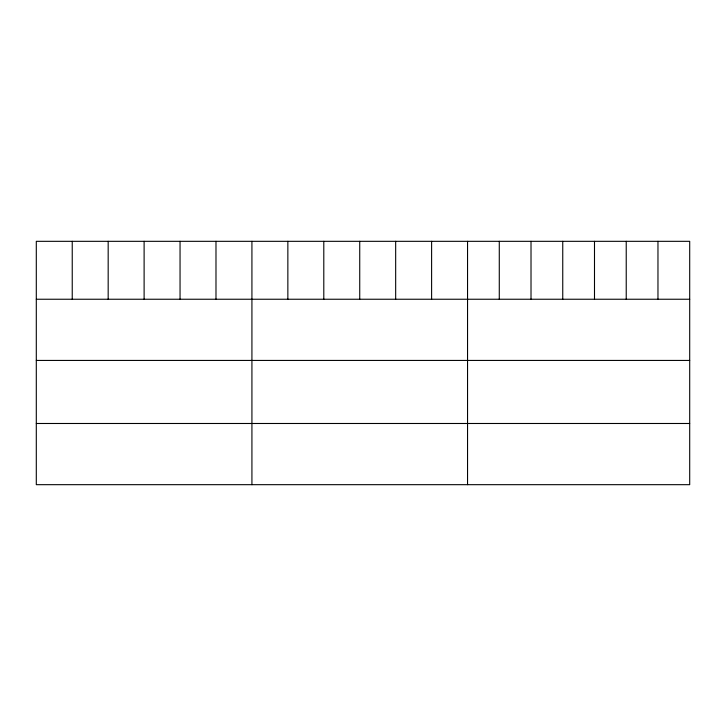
<?xml version="1.0" encoding="UTF-8"?>
<svg xmlns="http://www.w3.org/2000/svg" width="726" height="726" viewBox="0 0 726 726"><rect width="100%" height="100%" fill="white"/><g stroke="black" fill="none" stroke-linecap="round" stroke-linejoin="round"><path stroke-width="1.09" d="M689.7 299.239L689.7 484.678L36.3 484.678L36.3 241.322L689.7 241.322L689.7 299.239L36.3 299.239M36.3 360.432L689.7 360.432M36.3 423.485L689.7 423.485M657.965 241.322L657.965 299.239M626.229 241.322L626.229 299.239M594.494 241.322L594.494 299.239M562.75 241.322L562.75 299.239M531.015 241.322L531.015 299.239M499.279 241.322L499.279 299.239M467.544 241.322L467.544 484.678M431.607 241.322L431.607 299.239M395.67 241.322L395.67 299.239M359.733 241.322L359.733 299.239M323.796 241.322L323.796 299.239M287.859 241.322L287.859 299.239M251.922 241.322L251.922 484.678M215.985 241.322L215.985 299.239M180.048 241.322L180.048 299.239M144.111 241.322L144.111 299.239M108.174 241.322L108.174 299.239M72.237 241.322L72.237 299.239"/></g></svg>
